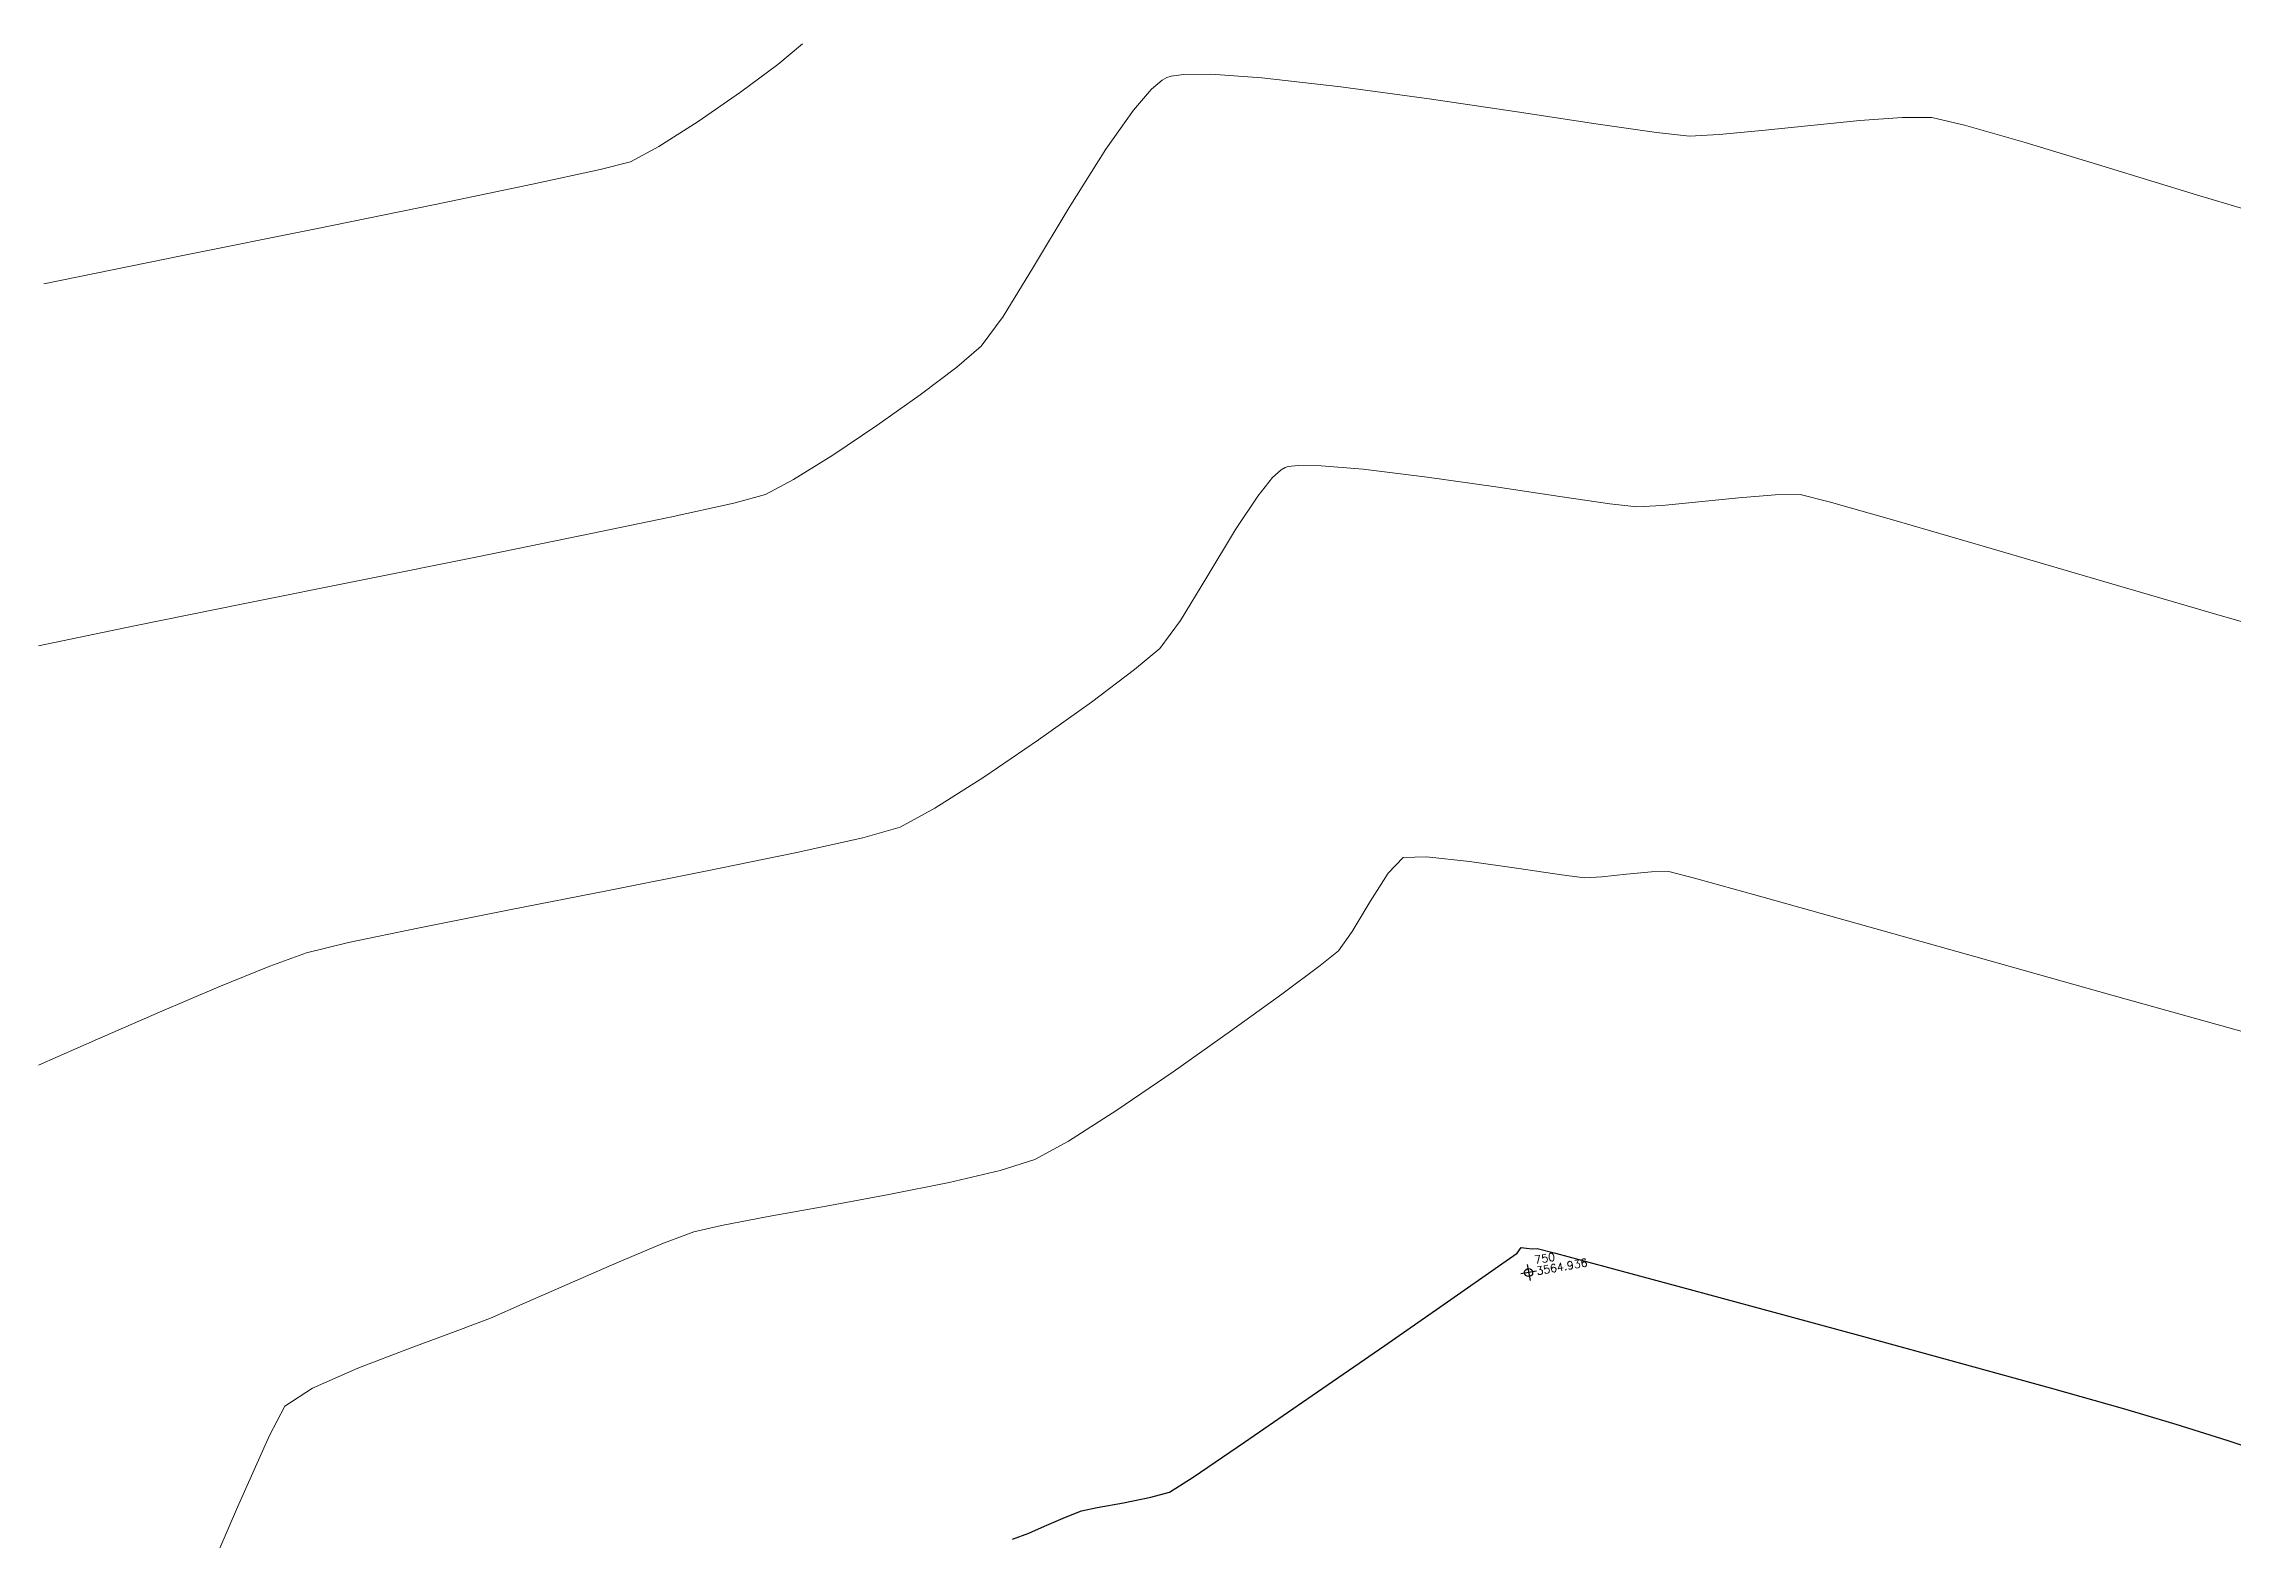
# Model space of a CAD drawing. Header units: millimetres. Extents: x 736950 to 740938, y 8500595 to 8502163.
# Drawn here: x 738147.54 to 738174.89, y 8501344.16 to 8501362.85 of the extents above; entities that cross this region are included whole.
import ezdxf

# ---------------------------------------------------------------- set-up
doc = ezdxf.new("R2010")
doc.units = ezdxf.units.MM
for name, color, linetype, lineweight in [('CONT-MJR', 80, 'Continuous', 30), ('CONT-MNR', 96, 'Continuous', 15), ('pista', 251, 'Continuous', 5)]:
    doc.layers.add(name, color=color, linetype=linetype, lineweight=lineweight)
doc.styles.add('5mm', font='arial.ttf', dxfattribs={"height": 3})

msp = doc.modelspace()

# ---------------------------------------------------------------- hatches: boundary and pattern name
at = {"layer": 'pista'}
h = msp.add_hatch(dxfattribs=at)
h.set_pattern_fill('HONEY', color=256, scale=3, angle=9.94991650582834, style=0)
h.set_pattern_definition([(9.94991650582834, (1479841.21072825, -18.49207214638591), (0.4979252195647159, 0.4170677100899267), [0.375, -0.75]), (129.9499165058283, (1479841.21072825, -18.49207214638591), (-0.6101538418184378, 0.222682034283025), [0.3749999999999999, -0.7499999999999998]), (69.94991650582834, (1479841.21072825, -18.49207214638591), (-0.112228622253722, 0.6397497443729518), [-0.75, 0.375])])
h.paths.add_polyline_path([(737744.7999806425, 8501250.923935566), (737743.4751223363, 8501250.754223157), (737756.465848178, 8501242.026572531), (737763.5739612179, 8501242.006896213), (737770.002546867, 8501243.455222024), (737769.8468594846, 8501244.342704736), (737763.4750639071, 8501242.907173423), (737756.7405500773, 8501242.925815564)])
h.paths.add_polyline_path([(737794.2809870465, 8501256.017245878), (737809.7820272583, 8501263.709828075), (737823.391616501, 8501273.483615467), (737837.0791595323, 8501280.557800073), (737851.5530432165, 8501285.77819753), (737870.8510758049, 8501293.050216693, -0.9976846880626209), (737871.0089264096, 8501292.63424804), (737865.2748787645, 8501289.581801567, 0.7845063948290762), (737866.1540430214, 8501286.121818589), (737883.2588851704, 8501291.348365877), (737897.4188924351, 8501296.516943583), (737903.2981396064, 8501301.44146652, -0.5512150924587264), (737904.1219025984, 8501301.177325813), (737906.855912117, 8501297.98174819, 0.5618964424650519), (737910.2738656431, 8501298.536066804), (737914.22079628, 8501308.558674501), (737925.6412323939, 8501300.72656757, 0.340189525830376), (737928.7023693406, 8501300.894137181), (737936.9171069289, 8501306.117412793, -0.358727273887905), (737938.1716059428, 8501305.962964654), (737943.1732157968, 8501301.051021611, 0.3417074120720416), (737946.0555081918, 8501300.709858142), (737955.8779356404, 8501307.072689936), (737971.8320576148, 8501314.464803053), (737988.5677626224, 8501323.411181662), (738023.1375471824, 8501336.282937778), (738044.4246208373, 8501357.728329657), (738061.4456776979, 8501362.208386911), (738078.9085143938, 8501363.070318012), (738112.0997810266, 8501372.051506756), (738118.6561313582, 8501373.365123207), (738128.3493353954, 8501376.976906104), (738155.2251721952, 8501366.826195797), (738176.6167526407, 8501363.543890122), (738193.8053773039, 8501353.328603027), (738204.7313956148, 8501340.877429372), (738207.705198212, 8501335.751671141), (738214.35685511, 8501331.742925933), (738229.9282901662, 8501313.374534177), (738233.5603594936, 8501308.186787868), (738234.53883727, 8501308.358438132), (738230.6417003467, 8501313.924784988), (738214.9478837823, 8501332.43754055), (738208.3676942562, 8501336.403214611), (738205.4657963786, 8501341.405035153), (738194.387784551, 8501354.029418997), (738176.9261677533, 8501364.406946706), (738155.4549153853, 8501367.70147717), (738128.3514754312, 8501377.93815071), (738118.4090486554, 8501374.233504975), (738111.8936108743, 8501372.928085677), (738078.7671659255, 8501363.964436961), (738061.3074614278, 8501363.102660457), (738043.958527311, 8501358.536303693), (738022.6381405202, 8501337.057350922), (737988.196920163, 8501324.233464561), (737971.4304040315, 8501315.270615296), (737955.4419368334, 8501307.862588815), (737945.5806043665, 8501301.47455489, -0.3391433520832071), (737943.8038299843, 8501301.693147572), (737938.8116631231, 8501306.59581691, 0.3560082385246841), (737936.4342009705, 8501306.876887502), (737928.158540546, 8501301.61487459, -0.3502196171718997), (737926.1502499409, 8501301.468794718), (737914.5128481541, 8501309.44969617, 0.4302069892023044), (737913.4330382891, 8501309.014522241), (737909.4507249827, 8501298.90206584, -0.5704007069138802), (737907.5397775185, 8501298.566836312), (737904.9064502402, 8501301.644734057, 0.4931454261128044), (737902.7202336333, 8501302.131411942), (737896.9620044216, 8501297.308254998), (737882.9728831241, 8501292.20205278), (737866.0373022418, 8501287.027224885, -0.7384715771871906), (737865.6977918843, 8501288.787355538), (737871.5108758068, 8501291.881875956, 0.9119586051647783), (737870.5337161538, 8501293.892406015), (737851.2416702455, 8501286.62264278), (737836.7183275839, 8501281.384406622), (737822.9200107896, 8501274.252970394), (737809.3164408724, 8501264.483505804), (737793.8201376351, 8501256.79327439), (737778.9884914039, 8501246.402265295), (737769.846859484, 8501244.34270474), (737770.0025468671, 8501243.455222024), (737779.3594973255, 8501245.563292695)])
h.paths.add_polyline_path([(738260.5182952256, 8501271.251537092), (738234.538837269, 8501308.358438132), (738233.56035949, 8501308.186787868), (738259.6897886079, 8501270.86568047), (738269.3749442189, 8501234.589470252), (738274.5057655985, 8501215.583008338), (738279.7983711922, 8501189.602392923), (738280.7089290785, 8501189.641305126), (738275.382018582, 8501215.790318219), (738270.2441657205, 8501234.822827347)])

# ---------------------------------------------------------------- linework, layer by layer
at = {"linetype": 'Continuous', "extrusion": (0.9849591664230046, 0.172787269436437, 0), "elevation": 2195988.081162656}
msp.add_lwpolyline([(8245934.536062785, 0), (8245934.336062788, 0)], dxfattribs=at)
at = {"linetype": 'Continuous', "extrusion": (-0.172787269436437, 0.9849591664230046, 0), "elevation": 8245934.436062787}
msp.add_lwpolyline([(-2195988.181162655, 0), (-2195987.981162655, 0)], dxfattribs=at)
at = {"linetype": 'Continuous'}
msp.add_circle((738166.0947376468, 8501347.492782207), 0.05, dxfattribs=at)
at = {"layer": 'CONT-MJR', "elevation": 3565}
for points in [[(738165.1204271514, 8501347.154778888), (738165.7196408496, 8501347.572355224)], [(738166.0003274322, 8501347.804722736), (738166.0688387959, 8501347.797612302)], [(738167.9586843244, 8501347.32086045), (738169.0678087684, 8501347.020677563)], [(738164.2966489395, 8501346.582182007), (738165.1204271514, 8501347.154778888)], [(738169.0678087684, 8501347.020677563), (738170.2772473727, 8501346.691791615)], [(738163.3907840782, 8501345.954869136), (738164.2966489395, 8501346.582182007)], [(738162.5453104326, 8501345.373144833), (738163.3907840782, 8501345.954869136)], [(738161.9027058667, 8501344.937313655), (738162.5453104326, 8501345.373144833)], [(738161.6054482459, 8501344.747680161), (738161.9027058667, 8501344.937313655)], [(738160.5060199638, 8501344.514482005), (738160.7032003271, 8501344.556005666)], [(738160.7032003271, 8501344.556005666), (738161.0333371089, 8501344.616294155)], [(738161.0333371089, 8501344.616294155), (738161.3746723888, 8501344.683976106)], [(738161.3746723888, 8501344.683976106), (738161.6054482459, 8501344.747680161)], [(738160.0450711851, 8501344.322288152), (738160.3083936418, 8501344.436656753)]]:
    msp.add_lwpolyline(points, dxfattribs=at)
at = {"layer": 'CONT-MJR', "extrusion": (-0.5728255158837304, 0.81967733185232, 0), "elevation": 6545521.736096377}
msp.add_lwpolyline([(-5474846.516381342, 3565.000000000013), (-5474846.799628555, 3565.000000000013)], dxfattribs=at)
at = {"layer": 'CONT-MJR', "extrusion": (0.8223391449808821, -0.5689976543291823, 0), "elevation": -4230224.161960561}
msp.add_lwpolyline([(7411005.722348225, 3565.000000000001), (7411005.807612662, 3565.000000000001)], dxfattribs=at)
at = {"layer": 'CONT-MJR', "extrusion": (-0.1195894219651356, -0.992823433523829, 0), "elevation": -8528614.163492396}
msp.add_lwpolyline([(-283802.6980657139, 3565), (-283802.6297310136, 3565)], dxfattribs=at)
at = {"layer": 'CONT-MJR', "extrusion": (0.07673534505264804, -0.9970514965735978, 0), "elevation": -8419638.103149442}
msp.add_lwpolyline([(1388343.507335084, 3565), (1388343.570829268, 3565)], dxfattribs=at)
at = {"layer": 'CONT-MJR', "extrusion": (-0.2589219210525803, -0.9658982548894275, 0), "elevation": -8402564.40929198}
msp.add_lwpolyline([(-1488191.858050736, 3565), (-1488191.621891804, 3565)], dxfattribs=at)
at = {"layer": 'CONT-MJR', "extrusion": (-0.2596901100900854, -0.965692004068274, 0), "elevation": -8401378.050699025}
msp.add_lwpolyline([(-1494874.511456383, 3565), (-1494873.87102663, 3565)], dxfattribs=at)
at = {"layer": 'CONT-MJR', "extrusion": (-0.2603862999517841, -0.9655045182687753, 0), "elevation": -8400298.073167695}
msp.add_lwpolyline([(-1500930.818852338, 3565.00000000001), (-1500929.874132914, 3565.00000000001)], dxfattribs=at)
at = {"layer": 'CONT-MJR', "extrusion": (-0.2640519608955749, -0.9645084561304799, 0), "elevation": -8394536.081911894}
msp.add_lwpolyline([(-1532825.789751413, 3565), (-1532824.532039937, 3565)], dxfattribs=at)
at = {"layer": 'CONT-MJR', "extrusion": (0.266612766148006, 0.9638037315381741, 0), "elevation": 8390435.287494125}
msp.add_lwpolyline([(1555115.032053137, 3565.000000000003), (1555113.869961047, 3565.000000000003)], dxfattribs=at)
at = {"layer": 'CONT-MJR', "extrusion": (-0.2711482370639731, -0.9625376011029904, 0), "elevation": -8383019.434925569}
msp.add_lwpolyline([(-1594606.100525149, 3565.000000000006), (-1594605.134012652, 3565.000000000006)], dxfattribs=at)
at = {"layer": 'CONT-MJR', "extrusion": (-0.2813943045931917, -0.9595922286797212, 0), "elevation": -8365543.181427347}
msp.add_lwpolyline([(-1683884.693033854, 3565.00000000001), (-1683884.02201848, 3565.00000000001)], dxfattribs=at)
at = {"layer": 'CONT-MJR', "extrusion": (-0.3055424000751412, -0.9521784715883481, 0), "elevation": -8320341.7708977}
msp.add_lwpolyline([(-1894647.971362964, 3565.000000000013), (-1894647.292710209, 3565.000000000013)], dxfattribs=at)
at = {"layer": 'CONT-MJR', "extrusion": (0.3158308402223752, 0.9488155143991001, 0), "elevation": 8299346.777859083}
msp.add_lwpolyline([(1984595.326296824, 3565.000000000013), (1984594.338544561, 3565.000000000013)], dxfattribs=at)
at = {"layer": 'CONT-MJR', "extrusion": (0.4019090823595439, -0.9156795779730535, 0), "elevation": -7487834.154887398}
msp.add_lwpolyline([(4092685.360821886, 3565.000000000002), (4092685.573940705, 3565.000000000002)], dxfattribs=at)
at = {"layer": 'CONT-MJR', "extrusion": (0.3664122710834327, -0.9304526036287293, 0), "elevation": -7639627.07040973}
msp.add_lwpolyline([(3801820.103138159, 3565), (3801820.315536212, 3565)], dxfattribs=at)
at = {"layer": 'CONT-MJR', "extrusion": (0.3505294741849628, -0.9365517005097016, 0), "elevation": -7703201.617379877}
msp.add_lwpolyline([(3671296.368524883, 3565.00000000001), (3671296.587825632, 3565.00000000001)], dxfattribs=at)
at = {"layer": 'CONT-MNR', "extrusion": (-0.6457131581607743, 0.7635800661214507, 0), "elevation": 6014833.506132882}
msp.add_lwpolyline([(-6053083.436919088, 3569.00000000001), (-6053083.839006844, 3569.00000000001)], dxfattribs=at)
at = {"layer": 'CONT-MNR'}
for points, elevation in [([(738156.2440602587, 8501362.242010837), (738156.7119450257, 8501362.588986153)], 3569), ([(738161.5748493111, 8501362.42693271), (738161.6262913443, 8501362.443974836)], 3568), ([(738161.6262913443, 8501362.443974836), (738161.7801700545, 8501362.464962862)], 3568), ([(738161.7801700545, 8501362.464962862), (738162.1247716169, 8501362.466809856)], 3568), ([(738155.7149820619, 8501361.877300685), (738156.2440602587, 8501362.242010837)], 3569), ([(738161.1546259547, 8501362.017602216), (738161.3830897473, 8501362.281213496)], 3568), ([(738163.747605198, 8501362.311151527), (738164.8497717984, 8501362.161255727)], 3568), ([(738164.8497717984, 8501362.161255727), (738165.9505747119, 8501361.998841329)], 3568), ([(738155.2243755743, 8501361.564462824), (738155.7149820619, 8501361.877300685)], 3569), ([(738160.8108675019, 8501361.53178353), (738161.1546259547, 8501362.017602216)], 3568), ([(738169.6212778548, 8501361.827471767), (738170.2320539838, 8501361.8885866)], 3568), ([(738170.7626863474, 8501361.92826787), (738171.1336961028, 8501361.928540051)], 3568), ([(738171.541386894, 8501361.83338086), (738172.2978819878, 8501361.613235343)], 3568), ([(738154.8719059351, 8501361.373104373), (738155.2243755743, 8501361.564462824)], 3569), ([(738167.6913190648, 8501361.739974603), (738168.1028752972, 8501361.695281204)], 3568), ([(738168.1028752972, 8501361.695281204), (738168.477209669, 8501361.712843541)], 3568), ([(738168.477209669, 8501361.712843541), (738169.0098368021, 8501361.762898905)], 3568), ([(738153.6442959654, 8501361.092126805), (738154.4918270836, 8501361.275537102)], 3569), ([(738154.4918270836, 8501361.275537102), (738154.8719059351, 8501361.373104373)], 3569), ([(738173.2989028485, 8501361.308897115), (738174.4401709407, 8501360.96115979)], 3568), ([(738152.427216868, 8501360.840333907), (738153.6442959654, 8501361.092126805)], 3569), ([(738150.9384940786, 8501360.53761883), (738152.427216868, 8501360.840333907)], 3569), ([(738174.4401709407, 8501360.96115979), (738175.6174077282, 8501360.610816984)], 3568), ([(738159.2521814593, 8501359.070116246), (738159.5254561891, 8501359.440989804)], 3568), ([(738163.2161239261, 8501357.580063144), (738163.5016840583, 8501357.576130709)], 3567), ([(738156.555291513, 8501357.21674832), (738156.9088035787, 8501357.40409229)], 3568), ([(738168.2198147522, 8501357.122453963), (738168.7206605207, 8501357.174804037)], 3567), ([(738169.1746033647, 8501357.213337693), (738169.4891274214, 8501357.217130847)], 3567), ([(738169.4891274214, 8501357.217130847), (738169.8521601459, 8501357.126182172)], 3567), ([(738155.3651126786, 8501356.931982838), (738156.1630699483, 8501357.10910459)], 3568), ([(738167.447477894, 8501357.060000867), (738167.7645819224, 8501357.077211546)], 3567), ([(738167.7645819224, 8501357.077211546), (738168.2198147522, 8501357.122453963)], 3567), ([(738162.0731935776, 8501356.184065199), (738162.432384239, 8501356.779566562)], 3567), ([(738151.5037486687, 8501356.147034543), (738152.9387598358, 8501356.434619302)], 3568), ([(738150.0497706075, 8501355.855285807), (738151.5037486687, 8501356.147034543)], 3568), ([(738161.7421069753, 8501355.640330201), (738162.0731935776, 8501356.184065199)], 3567), ([(738148.6735178558, 8501355.575701602), (738150.0497706075, 8501355.855285807)], 3568), ([(738147.4716826165, 8501355.324610438), (738148.6735178558, 8501355.575701602)], 3568), ([(738160.6325760634, 8501354.622598514), (738161.1705628856, 8501355.027395459)], 3567), ([(738157.7721586818, 8501352.92551962), (738158.2386770905, 8501353.060392268)], 3567), ([(738158.2386770905, 8501353.060392268), (738158.6744817429, 8501353.296119023)], 3567), ([(738156.9276213109, 8501352.736202592), (738157.7721586818, 8501352.92551962)], 3567), ([(738155.828255991, 8501352.510834157), (738156.9276213109, 8501352.736202592)], 3567), ([(738164.3408131432, 8501352.483482154), (738164.5251680585, 8501352.678792726)], 3566), ([(738167.3193586664, 8501352.470624827), (738167.6287929644, 8501352.500057807)], 3566), ([(738167.6287929644, 8501352.500057807), (738167.8445587403, 8501352.505721645)], 3566), ([(738167.8445587403, 8501352.505721645), (738168.166893654, 8501352.421762379)], 3566), ([(738153.3578055602, 8501352.025514951), (738154.597253736, 8501352.267807288)], 3567), ([(738166.50354681, 8501352.460982384), (738166.7920804905, 8501352.424720531)], 3566), ([(738166.7920804905, 8501352.424720531), (738167.0094048431, 8501352.438489977)], 3566), ([(738167.0094048431, 8501352.438489977), (738167.3193586664, 8501352.470624827)], 3566), ([(738163.7186019325, 8501351.51310972), (738163.8909461857, 8501351.756408893)], 3566), ([(738170.1818667221, 8501351.860442014), (738171.6825431802, 8501351.438992556)], 3566), ([(738150.8206956448, 8501351.486974863), (738151.3463355005, 8501351.61670577)], 3567), ([(738163.4896471171, 8501351.329242669), (738163.7186019325, 8501351.51310972)], 3566), ([(738149.7259781532, 8501351.06225697), (738150.3614447098, 8501351.320365595)], 3567), ([(738163.0111309784, 8501350.971745744), (738163.4896471171, 8501351.329242669)], 3566), ([(738148.9853963485, 8501350.747308252), (738149.7259781532, 8501351.06225697)], 3567), ([(738161.6536355567, 8501350.00148778), (738162.3701087225, 8501350.507025322)], 3566), ([(738160.3425573224, 8501349.13358685), (738160.9487666879, 8501349.521539496)], 3566), ([(738159.9220626683, 8501348.904036215), (738160.3425573224, 8501349.13358685)], 3566), ([(738159.4911890319, 8501348.767484691), (738159.9220626683, 8501348.904036215)], 3566), ([(738158.0999200357, 8501348.469013955), (738158.8544740753, 8501348.619737668)], 3566), ([(738156.0092457979, 8501348.081170792), (738156.589303659, 8501348.191511707)], 3566), ([(738156.589303659, 8501348.191511707), (738157.315529151, 8501348.323532365)], 3566), ([(738154.6976050554, 8501347.61389991), (738155.2636233851, 8501347.850993814)], 3566), ([(738155.2636233851, 8501347.850993814), (738155.6633578045, 8501348.000728434)], 3566), ([(738155.6633578045, 8501348.000728434), (738156.0092457979, 8501348.081170792)], 3566), ([(738154.0773104934, 8501347.344047045), (738154.6976050554, 8501347.61389991)], 3566), ([(738152.1146367289, 8501346.548596937), (738152.7122192667, 8501346.76778294)], 3566), ([(738152.7122192667, 8501346.76778294), (738153.1219233832, 8501346.924465733)], 3566), ([(738150.8975927816, 8501346.046103263), (738151.4646148675, 8501346.297754716)], 3566), ([(738150.5490095689, 8501345.82448957), (738150.8975927816, 8501346.046103263)], 3566), ([(738150.3572433167, 8501345.454567306), (738150.5490095689, 8501345.82448957)], 3566)]:
    msp.add_lwpolyline(points, dxfattribs=dict(at, elevation=elevation))
at = {"layer": 'CONT-MNR', "extrusion": (-0.6453764749133539, 0.7638646513803432, 0), "elevation": 6017498.143861525}
msp.add_lwpolyline([(-6050434.608567202, 3568.00000000001), (-6050434.78210478, 3568.00000000001)], dxfattribs=at)
at = {"layer": 'CONT-MNR', "extrusion": (0.4949587227707845, -0.8689164877898875, 0), "elevation": -7021614.471153398}
msp.add_lwpolyline([(4849224.183554443, 3568), (4849224.251685667, 3568)], dxfattribs=at)
at = {"layer": 'CONT-MNR', "extrusion": (0.06954059583096056, 0.9975791224416614, 0), "elevation": 8532113.943175126}
msp.add_lwpolyline([(-145185.3133324197, 3568.000000000013), (-145185.9483656548, 3568.000000000013)], dxfattribs=at)
at = {"layer": 'CONT-MNR', "extrusion": (-0.1119904177115213, -0.993709286633067, 0), "elevation": -8530549.944057433}
msp.add_lwpolyline([(-218551.9408924137, 3568), (-218550.9452916908, 3568)], dxfattribs=at)
at = {"layer": 'CONT-MNR', "extrusion": (-0.1495834049935408, -0.9887491112261687, 0), "elevation": -8516131.49690356}
msp.add_lwpolyline([(-541801.7473012134, 3568.000000000013), (-541800.7508435564, 3568.000000000013)], dxfattribs=at)
at = {"layer": 'CONT-MNR', "extrusion": (0.1438405844875945, 0.9896008721976085, 0), "elevation": 8519133.464915438}
msp.add_lwpolyline([(492350.2138977856, 3568.000000000009), (492349.450460979, 3568.000000000009)], dxfattribs=at)
at = {"layer": 'CONT-MNR', "extrusion": (0.1050236261953054, -0.9944697270107266, 0), "elevation": -8376821.725411455}
msp.add_lwpolyline([(1626930.573637941, 3568.000000000013), (1626931.188479234, 3568.000000000013)], dxfattribs=at)
at = {"layer": 'CONT-MNR', "extrusion": (0.07457287417720414, -0.9972155666840299, 0), "elevation": -8422642.937476581}
msp.add_lwpolyline([(1370085.836719442, 3568), (1370086.368833442, 3568)], dxfattribs=at)
at = {"layer": 'CONT-MNR', "extrusion": (0.2273006082711202, 0.973824642058096, 0), "elevation": 8446622.484764148}
msp.add_lwpolyline([(1213515.497440873, 3568.000000000013), (1213515.078791791, 3568.000000000013)], dxfattribs=at)
at = {"layer": 'CONT-MNR', "extrusion": (0.8466300322005054, -0.5321819130486973, 0), "elevation": -3899321.732429259}
msp.add_lwpolyline([(7590342.959308968, 3568.000000000003), (7590343.819867071, 3568.000000000003)], dxfattribs=at)
at = {"layer": 'CONT-MNR', "extrusion": (-0.2908814239061109, -0.9567591113892533, 0), "elevation": -8348475.791773723}
msp.add_lwpolyline([(-1766635.099424917, 3568.00000000001), (-1766634.053162751, 3568.00000000001)], dxfattribs=at)
at = {"layer": 'CONT-MNR', "extrusion": (0.8574591395392145, -0.5145520615260133, 0), "elevation": -3741450.38603325}
msp.add_lwpolyline([(7669390.586688424, 3568.000000000013), (7669391.450550568, 3568.000000000013)], dxfattribs=at)
at = {"layer": 'CONT-MNR', "extrusion": (0.1982044010145508, -0.9801607089750453, 0), "elevation": -8186394.807182407}
msp.add_lwpolyline([(2408511.924260583, 3569.000000000013), (2408513.620372433, 3569.000000000013)], dxfattribs=at)
at = {"layer": 'CONT-MNR', "extrusion": (0.1985652732281673, -0.9800876656033498, 0), "elevation": -8185507.461606069}
msp.add_lwpolyline([(2411524.138409182, 3569.000000000009), (2411525.912023291, 3569.000000000009)], dxfattribs=at)
at = {"layer": 'CONT-MNR', "extrusion": (0.8513655232760077, -0.5245729175023904, 0), "elevation": -3831139.354045334}
msp.add_lwpolyline([(7624982.824886447, 3568), (7624983.554881825, 3568)], dxfattribs=at)
at = {"layer": 'CONT-MNR', "extrusion": (0.6525827482707297, -0.7577174649296542, 0), "elevation": -5959918.249615162}
msp.add_lwpolyline([(6107156.022134126, 3568.000000000006), (6107156.423290061, 3568.000000000006)], dxfattribs=at)
at = {"layer": 'CONT-MNR', "extrusion": (0.6044573573266515, -0.7966374979711166, 0), "elevation": -6326315.603294538}
msp.add_lwpolyline([(5726753.400704285, 3568), (5726753.97658194, 3568)], dxfattribs=at)
at = {"layer": 'CONT-MNR', "extrusion": (0.578526469783619, -0.8156636094369439, 0), "elevation": -6507204.501748864}
msp.add_lwpolyline([(5520349.252795381, 3568), (5520349.916208688, 3568)], dxfattribs=at)
at = {"layer": 'CONT-MNR', "extrusion": (-0.5563265826942427, 0.8309637377092611, 0), "elevation": 6653663.393914266}
msp.add_lwpolyline([(-5342913.311562976, 3568.000000000004), (-5342913.974686902, 3568.000000000004)], dxfattribs=at)
at = {"layer": 'CONT-MNR', "extrusion": (0.5276433335273547, -0.8494660161443428, 0), "elevation": -6832130.633846129}
msp.add_lwpolyline([(5112723.768813517, 3568.000000000013), (5112724.343875084, 3568.000000000013)], dxfattribs=at)
at = {"layer": 'CONT-MNR', "extrusion": (-0.7790777915074734, 0.6269272643455841, 0), "elevation": 4754646.437716383}
msp.add_lwpolyline([(-7085992.917555163, 3567.000000000003), (-7085993.213431632, 3567.000000000003)], dxfattribs=at)
at = {"layer": 'CONT-MNR', "extrusion": (0.6699322625207959, -0.7424222273300871, 0), "elevation": -5817077.578706516}
msp.add_lwpolyline([(6243362.156066092, 3567.000000000003), (6243362.301120259, 3567.000000000003)], dxfattribs=at)
at = {"layer": 'CONT-MNR', "extrusion": (0.5070008075174842, -0.8619455790110063, 0), "elevation": -6953458.295847876}
msp.add_lwpolyline([(4946451.466217373, 3567), (4946451.521840528, 3567)], dxfattribs=at)
at = {"layer": 'CONT-MNR', "extrusion": (0.3024490809408124, -0.953165543564211, 0), "elevation": -7879944.356848521}
msp.add_lwpolyline([(3274819.363413108, 3567.000000000006), (3274819.405975598, 3567.000000000006)], dxfattribs=at)
at = {"layer": 'CONT-MNR', "extrusion": (0.1133849603753175, -0.9935511314274106, 0), "elevation": -8362836.835330005}
msp.add_lwpolyline([(1697328.864548859, 3567.000000000003), (1697328.990909888, 3567.000000000003)], dxfattribs=at)
at = {"layer": 'CONT-MNR', "extrusion": (-0.08364418403174498, -0.996495685127469, 0), "elevation": -8533309.22612036}
msp.add_lwpolyline([(24487.62672920048, 3567.000000000013), (24488.1522529769, 3567.000000000013)], dxfattribs=at)
at = {"layer": 'CONT-MNR', "extrusion": (-0.1218676954900371, -0.9925463539784667, 0), "elevation": -8527949.771091422}
msp.add_lwpolyline([(-303378.8389675565, 3567.00000000001), (-303378.0313009556, 3567.00000000001)], dxfattribs=at)
at = {"layer": 'CONT-MNR', "extrusion": (-0.1413115627437909, -0.9899651722333002, 0), "elevation": -8520359.001382124}
msp.add_lwpolyline([(-470582.6342958185, 3567.000000000003), (-470581.7677411071, 3567.000000000003)], dxfattribs=at)
at = {"layer": 'CONT-MNR', "extrusion": (0.2646599681583882, -0.9643417969031525, 0), "elevation": -8002853.604095301}
msp.add_lwpolyline([(2961803.742488719, 3568.000000000002), (2961804.149213352, 3568.000000000002)], dxfattribs=at)
at = {"layer": 'CONT-MNR', "extrusion": (0.8336839208007366, -0.552241903696479, 0), "elevation": -4079411.301132904}
msp.add_lwpolyline([(7495088.679012071, 3567), (7495089.179690938, 3567)], dxfattribs=at)
at = {"layer": 'CONT-MNR', "extrusion": (-0.1490303683011096, -0.9888326194680452, 0), "elevation": -8516428.52304142}
msp.add_lwpolyline([(-537038.1033878712, 3567.00000000001), (-537037.295114696, 3567.00000000001)], dxfattribs=at)
at = {"layer": 'CONT-MNR', "extrusion": (-0.1461232539658955, -0.9892663921565407, 0), "elevation": -8517970.245238189}
msp.add_lwpolyline([(-512002.6812960728, 3567.000000000013), (-512002.0486957611, 3567.000000000013)], dxfattribs=at)
at = {"layer": 'CONT-MNR', "extrusion": (0.08458238900251958, -0.996416488959625, 0), "elevation": -8408456.393629553}
msp.add_lwpolyline([(1454588.58450901, 3567.000000000003), (1454589.040084413, 3567.000000000003)], dxfattribs=at)
at = {"layer": 'CONT-MNR', "extrusion": (0.2036542763039083, -0.979042867163196, 0), "elevation": -8172864.368784321}
msp.add_lwpolyline([(2454022.307959054, 3568), (2454023.438655991, 3568)], dxfattribs=at)
at = {"layer": 'CONT-MNR', "extrusion": (-0.1130185407717333, -0.993592879121941, 0), "elevation": -8530314.445449049}
msp.add_lwpolyline([(-227373.3898128056, 3567.000000000002), (-227373.050087115, 3567.000000000002)], dxfattribs=at)
at = {"layer": 'CONT-MNR', "extrusion": (-0.2739367268357806, -0.9617477162387749, 0), "elevation": -8378372.634185545}
msp.add_lwpolyline([(-1618900.77529705, 3567), (-1618899.937342973, 3567)], dxfattribs=at)
at = {"layer": 'CONT-MNR', "extrusion": (0.2800640073663293, 0.959981328869428, 0), "elevation": 8367878.923442381}
msp.add_lwpolyline([(1672294.031265795, 3567.00000000001), (1672292.838601402, 3567.00000000001)], dxfattribs=at)
at = {"layer": 'CONT-MNR', "extrusion": (0.1984169836861742, -0.9801176973123589, 0), "elevation": -8185867.813122874}
msp.add_lwpolyline([(2410290.259599854, 3568.000000000012), (2410291.60571581, 3568.000000000012)], dxfattribs=at)
at = {"layer": 'CONT-MNR', "extrusion": (-0.2811765250637782, -0.9596560643027576, 0), "elevation": -8365934.962578515}
msp.add_lwpolyline([(-1681990.84936126, 3567.000000000002), (-1681989.411202149, 3567.000000000002)], dxfattribs=at)
at = {"layer": 'CONT-MNR', "extrusion": (0.2798551260997671, 0.960042243026672, 0), "elevation": 8368242.584171789}
msp.add_lwpolyline([(1670470.661204076, 3567), (1670469.086785742, 3567)], dxfattribs=at)
at = {"layer": 'CONT-MNR', "extrusion": (0.8053141057132113, -0.5928483711197416, 0), "elevation": -4445562.780462803}
msp.add_lwpolyline([(7283879.168253382, 3567.00000000001), (7283879.601273516, 3567.00000000001)], dxfattribs=at)
at = {"layer": 'CONT-MNR', "extrusion": (-0.2764482397642495, -0.9610288084814358, 0), "elevation": -8374114.850761065}
msp.add_lwpolyline([(-1640777.676504667, 3567.000000000013), (-1640776.075048471, 3567.000000000013)], dxfattribs=at)
at = {"layer": 'CONT-MNR', "extrusion": (-0.6428515476248997, 0.7659907882711591, 0), "elevation": 6037431.587914672}
msp.add_lwpolyline([(-6030533.89318052, 3567.000000000009), (-6030534.304189134, 3567.000000000009)], dxfattribs=at)
at = {"layer": 'CONT-MNR', "extrusion": (0.5809293159656996, -0.813954009666163, 0), "elevation": -6490892.531302808}
msp.add_lwpolyline([(5539514.119450745, 3567.000000000002), (5539514.932350988, 3567.000000000002)], dxfattribs=at)
at = {"layer": 'CONT-MNR', "extrusion": (0.5624382793247472, -0.8268392721383145, 0), "elevation": -6614084.05396796}
msp.add_lwpolyline([(5391825.823835918, 3567.00000000001), (5391826.653330361, 3567.00000000001)], dxfattribs=at)
at = {"layer": 'CONT-MNR', "extrusion": (0.5360451011850437, -0.844189344575917, 0), "elevation": -6781065.525705848}
msp.add_lwpolyline([(5180254.475431698, 3567.000000000003), (5180255.198696366, 3567.000000000003)], dxfattribs=at)
at = {"layer": 'CONT-MNR', "extrusion": (0.1936835803937635, -0.9810640502463908, 0), "elevation": -8197402.663146146}
msp.add_lwpolyline([(2370749.284307302, 3567.000000000013), (2370750.539069674, 3567.000000000013)], dxfattribs=at)
at = {"layer": 'CONT-MNR', "extrusion": (0.84292675940231, -0.5380283247966788, 0), "elevation": -3951749.959486032}
msp.add_lwpolyline([(7563170.401360207, 3566.000000000013), (7563170.823150743, 3566.000000000013)], dxfattribs=at)
at = {"layer": 'CONT-MNR', "extrusion": (0.02812058239961868, -0.9996045382277465, 0), "elevation": -8477233.10244136}
msp.add_lwpolyline([(976935.5978289313, 3566.000000000003), (976935.8913278496, 3566.000000000003)], dxfattribs=at)
at = {"layer": 'CONT-MNR', "extrusion": (0.1077856709700917, 0.9941741543278659, 0), "elevation": 8531388.708541011}
msp.add_lwpolyline([(182459.6192892214, 3566.000000000013), (182459.0803425116, 3566.000000000013)], dxfattribs=at)
at = {"layer": 'CONT-MNR', "extrusion": (-0.1408734324937607, -0.990027613765104, 0), "elevation": -8520561.74423672}
msp.add_lwpolyline([(-466810.6413418734, 3566), (-466810.0193322462, 3566)], dxfattribs=at)
at = {"layer": 'CONT-MNR', "extrusion": (-0.1489586839491165, -0.9888434206061886, 0), "elevation": -8516462.758200321}
msp.add_lwpolyline([(-536419.7234315464, 3566.00000000001), (-536419.1840313812, 3566.00000000001)], dxfattribs=at)
at = {"layer": 'CONT-MNR', "extrusion": (-0.2666589479961492, -0.9637909552665387, 0), "elevation": -8390365.71845598}
msp.add_lwpolyline([(-1555521.890613888, 3566.00000000001), (-1555521.049045213, 3566.00000000001)], dxfattribs=at)
at = {"layer": 'CONT-MNR', "extrusion": (0.1946267733642624, -0.9808773720959293, 0), "elevation": -8195119.427771823}
msp.add_lwpolyline([(2378627.493138161, 3567.00000000001), (2378628.639767816, 3567.00000000001)], dxfattribs=at)
at = {"layer": 'CONT-MNR', "extrusion": (0.8574818640493562, -0.5145141910836294, 0), "elevation": -3741103.972883653}
msp.add_lwpolyline([(7669550.748262091, 3566), (7669551.181547904, 3566)], dxfattribs=at)
at = {"layer": 'CONT-MNR', "extrusion": (-0.2694986644455206, -0.9630007631679638, 0), "elevation": -8385744.207711639}
msp.add_lwpolyline([(-1580245.774015749, 3566.000000000002), (-1580244.523885075, 3566.000000000002)], dxfattribs=at)
at = {"layer": 'CONT-MNR', "extrusion": (0.2049075252551644, -0.9787813372218559, 0), "elevation": -8169711.537951089}
msp.add_lwpolyline([(2464479.682941548, 3567.00000000001), (2464480.58893244, 3567.00000000001)], dxfattribs=at)
at = {"layer": 'CONT-MNR', "extrusion": (0.3410359624917813, -0.9400502498735397, 0), "elevation": -7739961.613993472}
msp.add_lwpolyline([(3593164.961742, 3567), (3593165.450280709, 3567)], dxfattribs=at)
at = {"layer": 'CONT-MNR', "extrusion": (0.270477631150793, 0.9627262596642181, 0), "elevation": 8384133.201029194}
msp.add_lwpolyline([(1588768.135874253, 3566), (1588766.368502417, 3566)], dxfattribs=at)
at = {"layer": 'CONT-MNR', "extrusion": (0.5869504229914415, -0.8096228757577, 0), "elevation": -6449623.129950348}
msp.add_lwpolyline([(5587504.416960569, 3566.000000000013), (5587505.208714698, 3566.000000000013)], dxfattribs=at)
at = {"layer": 'CONT-MNR', "extrusion": (-0.2700700622794808, -0.962840672936264, 0), "elevation": -8384805.011916497}
msp.add_lwpolyline([(-1585217.025654428, 3566.000000000013), (-1585215.149608578, 3566.000000000013)], dxfattribs=at)
at = {"layer": 'CONT-MNR', "extrusion": (0.3990729124999202, -0.9169191951905201, 0), "elevation": -7500476.419793231}
msp.add_lwpolyline([(4069480.931750165, 3567), (4069481.776531998, 3567)], dxfattribs=at)
at = {"layer": 'CONT-MNR', "extrusion": (0.4028906111975992, -0.9152481387082004, 0), "elevation": -7483452.155618765}
msp.add_lwpolyline([(4100702.232982425, 3567.000000000006), (4100703.038787046, 3567.000000000006)], dxfattribs=at)
at = {"layer": 'CONT-MNR', "extrusion": (-0.5628210753112246, 0.826578754375841, 0), "elevation": 6611582.359090152}
msp.add_lwpolyline([(-5394886.836869885, 3566.000000000003), (-5394887.689624527, 3566.000000000003)], dxfattribs=at)
at = {"layer": 'CONT-MNR', "extrusion": (0.2260399850070023, -0.9741180242547791, 0), "elevation": -8114463.504561853}
msp.add_lwpolyline([(2640698.559451263, 3566.000000000013), (2640699.213083512, 3566.000000000013)], dxfattribs=at)
at = {"layer": 'CONT-MNR', "extrusion": (0.182360749324774, -0.9832316904502759, 0), "elevation": -8224184.162073896}
msp.add_lwpolyline([(2276091.91571624, 3566.000000000013), (2276092.713484347, 3566.000000000013)], dxfattribs=at)
at = {"layer": 'CONT-MNR', "extrusion": (0.4033976916463934, -0.9150247550609554, 0), "elevation": -7481173.620308327}
msp.add_lwpolyline([(4104852.533454613, 3566), (4104853.148261056, 3566)], dxfattribs=at)
at = {"layer": 'CONT-MNR', "extrusion": (0.4002495706653033, -0.9164061769664369, 0), "elevation": -7495241.363979932}
msp.add_lwpolyline([(4079108.537071854, 3566), (4079108.965728932, 3566)], dxfattribs=at)
at = {"layer": 'CONT-MNR', "extrusion": (0.360021366990629, -0.9329440579746455, 0), "elevation": -7665530.213938244}
msp.add_lwpolyline([(3749320.3381761, 3566.000000000007), (3749321.034918695, 3566.000000000007)], dxfattribs=at)
at = {"layer": 'CONT-MNR', "extrusion": (0.9129582096965486, -0.408053069278584, 0), "elevation": -2795099.677098003}
msp.add_lwpolyline([(8062576.664596789, 3566.00000000001), (8062577.645075881, 3566.00000000001)], dxfattribs=at)
at = {"layer": 'CONT-MNR', "extrusion": (0.9186758546037438, -0.3950122455925651, 0), "elevation": -2680014.662261092}
msp.add_lwpolyline([(8101556.8083706, 3566.000000000004), (8101558.250576225, 3566.000000000004)], dxfattribs=at)

# ---------------------------------------------------------------- texts
at = {"color": 2, "insert": (738166.1604039823, 8501347.697203176), "char_height": 0.1, "width": 0.3833333333333333, "attachment_point": 1, "rotation": 9.94991650582834, "style": '5mm'}
msp.add_mtext('\\Ftxt.shx;\\W1.0000000000;\\T1.0000000000;\\o\\l750', dxfattribs=at)
at = {"color": 1, "insert": (738166.1845942001, 8501347.559308892), "char_height": 0.1, "width": 0.8333333333333334, "attachment_point": 1, "rotation": 9.94991650582834, "style": '5mm'}
msp.add_mtext('\\Ftxt.shx;\\W1.0000000000;\\T1.0000000000;\\o\\l3564.936', dxfattribs=at)

doc.saveas('drawing.dxf')
